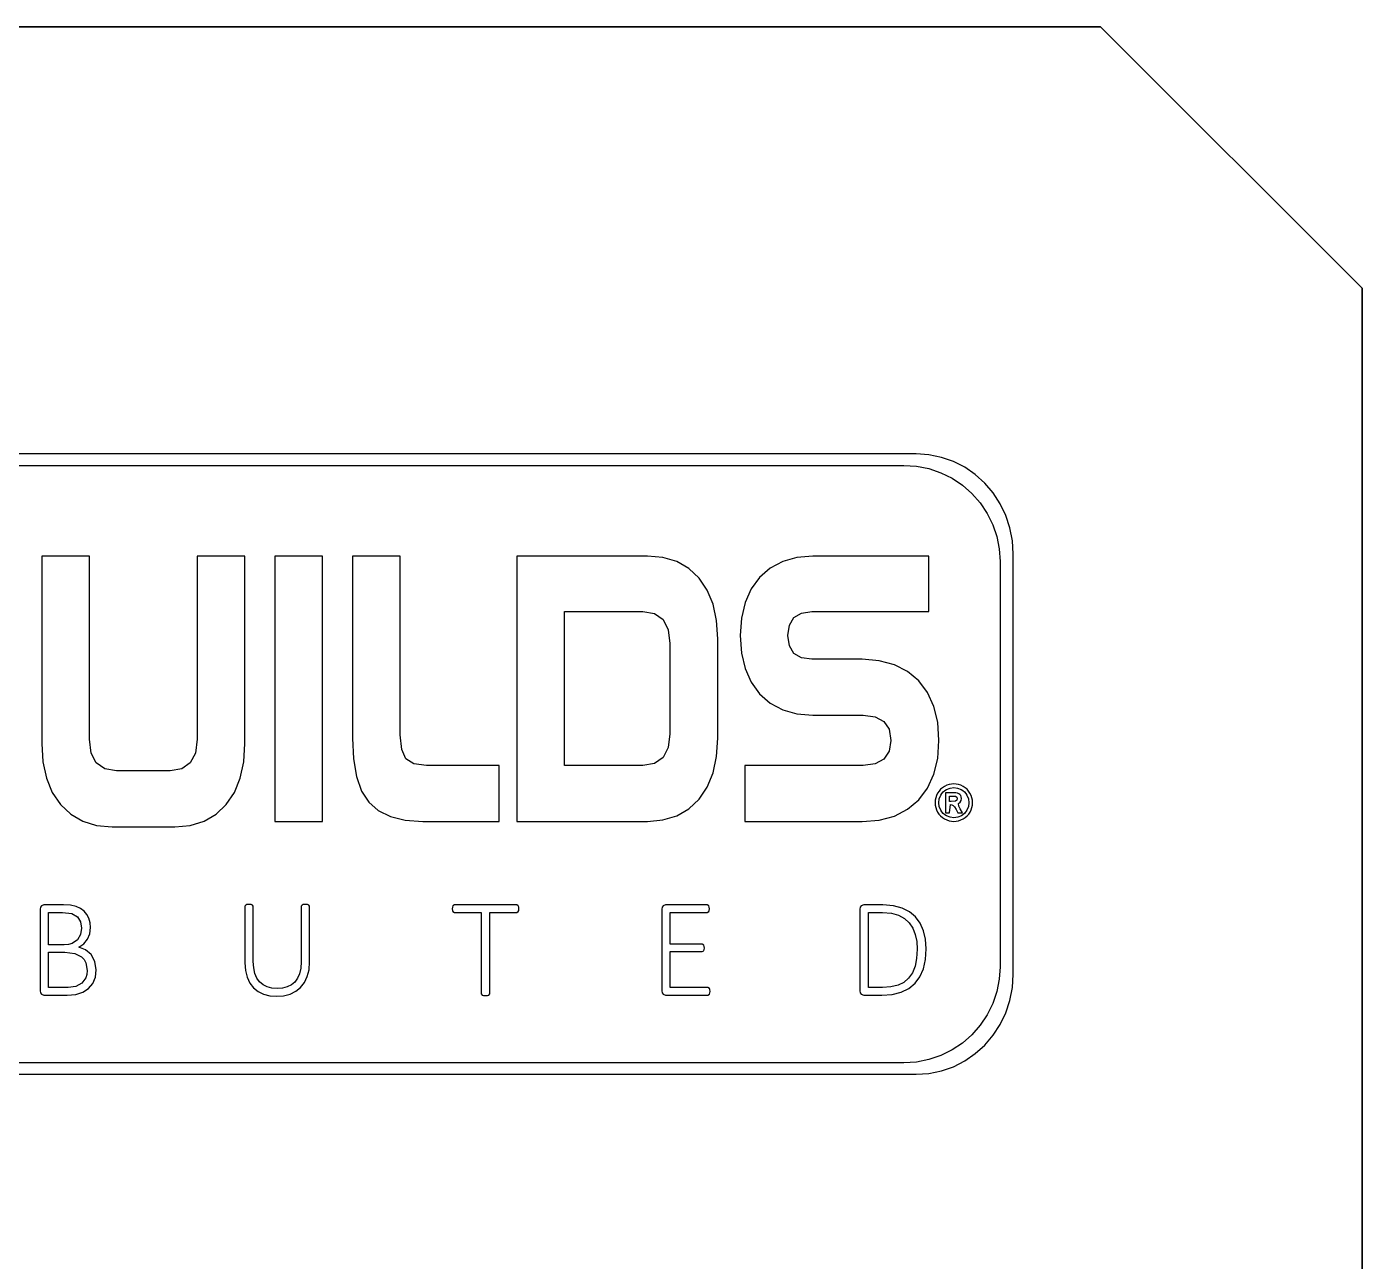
# Model space of a CAD drawing. Header units: metres. Extents: x 0 to 1120, y 0 to 254.
# Drawn here: x 836.88 to 867.5, y 225.62 to 253.94 of the extents above; entities that cross this region are included whole.
import ezdxf

# ---------------------------------------------------------------- set-up
doc = ezdxf.new("R2010")
doc.units = ezdxf.units.M

msp = doc.modelspace()

# ---------------------------------------------------------------- linework, layer by layer
at = {"layer": 'Component#3'}
for p, q in [((693.5, 253.94, 6), (861.5, 253.94, 6)), ((861.5, 253.94), (693.5, 253.94)), ((861.5, 253.94, 6), (861.5, 253.94)), ((867.5, 247.94), (861.5, 253.94)), ((861.5, 253.94, 6), (867.5, 247.94, 6)), ((867.5, 247.94, 6), (867.5, 6, 6)), ((867.5, 247.94, 6), (867.5, 247.94)), ((867.5, 6), (867.5, 247.94)), ((857.275, 244.14, 6.1), (799.436, 244.14, 6.1)), ((857.565, 244.12, 6.1), (857.275, 244.14, 6.1)), ((857.851, 244.062, 6.1), (857.565, 244.12, 6.1)), ((858.126, 243.966, 6.1), (857.851, 244.062, 6.1)), ((799.716, 243.878, 6.1), (856.994, 243.878, 6.1)), ((856.994, 243.878, 6.1), (857.282, 243.859, 6.1)), ((857.282, 243.859, 6.1), (857.565, 243.803, 6.1)), ((857.565, 243.803, 6.1), (857.837, 243.71, 6.1)), ((857.837, 243.71, 6.1), (858.096, 243.583, 6.1)), ((858.387, 243.834, 6.1), (858.126, 243.966, 6.1)), ((858.629, 243.667, 6.1), (858.387, 243.834, 6.1)), ((858.096, 243.583, 6.1), (858.336, 243.423, 6.1)), ((858.336, 243.423, 6.1), (858.552, 243.233, 6.1)), ((858.848, 243.47, 6.1), (858.629, 243.667, 6.1)), ((859.04, 243.245, 6.1), (858.848, 243.47, 6.1)), ((858.552, 243.233, 6.1), (858.742, 243.016, 6.1)), ((859.202, 242.996, 6.1), (859.04, 243.245, 6.1)), ((858.742, 243.016, 6.1), (858.903, 242.776, 6.1)), ((859.331, 242.728, 6.1), (859.202, 242.996, 6.1)), ((858.903, 242.776, 6.1), (859.03, 242.518, 6.1)), ((859.03, 242.518, 6.1), (859.123, 242.245, 6.1)), ((859.424, 242.444, 6.1), (859.331, 242.728, 6.1)), ((859.123, 242.245, 6.1), (859.179, 241.962, 6.1)), ((859.481, 242.151, 6.1), (859.424, 242.444, 6.1)), ((859.179, 241.962, 6.1), (859.198, 241.675, 6.1)), ((859.5, 241.852, 6.1), (859.481, 242.151, 6.1)), ((838.321, 241.799, 6.1), (837.227, 241.799, 6.1)), ((837.227, 241.799, 6.1), (837.227, 237.503, 6.1)), ((838.321, 237.597, 6.1), (838.321, 241.799, 6.1)), ((840.792, 241.799, 6.1), (840.792, 237.597, 6.1)), ((841.886, 241.799, 6.1), (840.792, 241.799, 6.1)), ((841.886, 237.503, 6.1), (841.886, 241.799, 6.1)), ((843.662, 241.799, 6.1), (842.568, 241.799, 6.1)), ((842.568, 241.799, 6.1), (842.568, 235.713, 6.1)), ((843.662, 235.713, 6.1), (843.662, 241.799, 6.1)), ((844.352, 241.799, 6.1), (844.352, 237.623, 6.1)), ((845.446, 241.799, 6.1), (844.352, 241.799, 6.1)), ((845.446, 237.696, 6.1), (845.446, 241.799, 6.1)), ((851.112, 241.799, 6.1), (848.115, 241.799, 6.1)), ((848.115, 241.799, 6.1), (848.115, 235.713, 6.1)), ((851.469, 241.767, 6.1), (851.112, 241.799, 6.1)), ((851.785, 241.673, 6.1), (851.469, 241.767, 6.1)), ((852.06, 241.516, 6.1), (851.785, 241.673, 6.1)), ((854.213, 241.677, 6.1), (853.929, 241.524, 6.1)), ((854.538, 241.768, 6.1), (854.213, 241.677, 6.1)), ((854.904, 241.799, 6.1), (854.538, 241.768, 6.1)), ((857.565, 241.799, 6.1), (854.904, 241.799, 6.1)), ((857.565, 240.527, 6.1), (857.565, 241.799, 6.1)), ((859.198, 241.675, 6.1), (859.198, 232.378, 6.1)), ((859.5, 232.201, 6.1), (859.5, 241.852, 6.1)), ((852.295, 241.295, 6.1), (852.06, 241.516, 6.1)), ((852.482, 241.019, 6.1), (852.295, 241.295, 6.1)), ((853.685, 241.31, 6.1), (853.49, 241.044, 6.1)), ((853.929, 241.524, 6.1), (853.685, 241.31, 6.1)), ((852.616, 240.694, 6.1), (852.482, 241.019, 6.1)), ((853.49, 241.044, 6.1), (853.351, 240.732, 6.1)), ((852.696, 240.32, 6.1), (852.616, 240.694, 6.1)), ((853.351, 240.732, 6.1), (853.267, 240.376, 6.1)), ((849.209, 240.527, 6.1), (851.008, 240.527, 6.1)), ((849.209, 236.993, 6.1), (849.209, 240.527, 6.1)), ((851.008, 240.527, 6.1), (851.275, 240.48, 6.1)), ((851.275, 240.48, 6.1), (851.47, 240.34, 6.1)), ((853.267, 240.376, 6.1), (853.239, 239.974, 6.1)), ((854.368, 240.215, 6.1), (854.472, 240.387, 6.1)), ((854.472, 240.387, 6.1), (854.644, 240.492, 6.1)), ((854.644, 240.492, 6.1), (854.882, 240.527, 6.1)), ((854.882, 240.527, 6.1), (857.565, 240.527, 6.1)), ((851.47, 240.34, 6.1), (851.589, 240.11, 6.1)), ((851.589, 240.11, 6.1), (851.629, 239.79, 6.1)), ((852.723, 239.897, 6.1), (852.696, 240.32, 6.1)), ((854.333, 239.974, 6.1), (854.368, 240.215, 6.1)), ((851.629, 239.79, 6.1), (851.629, 237.721, 6.1)), ((852.723, 237.623, 6.1), (852.723, 239.897, 6.1)), ((853.239, 239.974, 6.1), (853.267, 239.574, 6.1)), ((854.368, 239.738, 6.1), (854.333, 239.974, 6.1)), ((854.472, 239.567, 6.1), (854.368, 239.738, 6.1)), ((853.267, 239.574, 6.1), (853.351, 239.219, 6.1)), ((854.644, 239.465, 6.1), (854.472, 239.567, 6.1)), ((854.882, 239.43, 6.1), (854.644, 239.465, 6.1)), ((856.034, 239.43, 6.1), (854.882, 239.43, 6.1)), ((856.427, 239.399, 6.1), (856.034, 239.43, 6.1)), ((853.351, 239.219, 6.1), (853.49, 238.907, 6.1)), ((856.774, 239.307, 6.1), (856.427, 239.399, 6.1)), ((857.075, 239.153, 6.1), (856.774, 239.307, 6.1)), ((857.331, 238.938, 6.1), (857.075, 239.153, 6.1)), ((853.49, 238.907, 6.1), (853.685, 238.64, 6.1)), ((857.534, 238.668, 6.1), (857.331, 238.938, 6.1)), ((853.685, 238.64, 6.1), (853.929, 238.426, 6.1)), ((857.68, 238.35, 6.1), (857.534, 238.668, 6.1)), ((853.929, 238.426, 6.1), (854.213, 238.272, 6.1)), ((854.213, 238.272, 6.1), (854.538, 238.18, 6.1)), ((857.767, 237.985, 6.1), (857.68, 238.35, 6.1)), ((854.538, 238.18, 6.1), (854.904, 238.15, 6.1)), ((854.904, 238.15, 6.1), (856.06, 238.15, 6.1)), ((856.06, 238.15, 6.1), (856.335, 238.114, 6.1)), ((856.335, 238.114, 6.1), (856.534, 238.006, 6.1)), ((856.534, 238.006, 6.1), (856.655, 237.826, 6.1)), ((857.796, 237.572, 6.1), (857.767, 237.985, 6.1)), ((838.361, 237.281, 6.1), (838.321, 237.597, 6.1)), ((840.792, 237.597, 6.1), (840.752, 237.281, 6.1)), ((844.352, 237.623, 6.1), (844.375, 237.144, 6.1)), ((845.479, 237.359, 6.1), (845.446, 237.696, 6.1)), ((851.629, 237.721, 6.1), (851.589, 237.406, 6.1)), ((852.696, 237.201, 6.1), (852.723, 237.623, 6.1)), ((856.655, 237.826, 6.1), (856.695, 237.572, 6.1)), ((837.227, 237.503, 6.1), (837.254, 237.08, 6.1)), ((838.479, 237.053, 6.1), (838.361, 237.281, 6.1)), ((840.752, 237.281, 6.1), (840.634, 237.053, 6.1)), ((841.859, 237.08, 6.1), (841.886, 237.503, 6.1)), ((845.576, 237.145, 6.1), (845.479, 237.359, 6.1)), ((851.589, 237.406, 6.1), (851.472, 237.178, 6.1)), ((856.655, 237.32, 6.1), (856.534, 237.139, 6.1)), ((856.695, 237.572, 6.1), (856.655, 237.32, 6.1)), ((857.767, 237.159, 6.1), (857.796, 237.572, 6.1)), ((837.254, 237.08, 6.1), (837.335, 236.704, 6.1)), ((838.673, 236.915, 6.1), (838.479, 237.053, 6.1)), ((840.634, 237.053, 6.1), (840.44, 236.915, 6.1)), ((841.779, 236.704, 6.1), (841.859, 237.08, 6.1)), ((844.375, 237.144, 6.1), (844.445, 236.739, 6.1)), ((845.759, 237.031, 6.1), (845.576, 237.145, 6.1)), ((846.046, 236.993, 6.1), (845.759, 237.031, 6.1)), ((847.711, 236.993, 6.1), (846.046, 236.993, 6.1)), ((847.711, 235.713, 6.1), (847.711, 236.993, 6.1)), ((851.008, 236.993, 6.1), (849.209, 236.993, 6.1)), ((851.277, 237.039, 6.1), (851.008, 236.993, 6.1)), ((851.472, 237.178, 6.1), (851.277, 237.039, 6.1)), ((852.616, 236.827, 6.1), (852.696, 237.201, 6.1)), ((853.344, 236.993, 6.1), (853.344, 235.713, 6.1)), ((856.06, 236.993, 6.1), (853.344, 236.993, 6.1)), ((856.335, 237.03, 6.1), (856.06, 236.993, 6.1)), ((856.534, 237.139, 6.1), (856.335, 237.03, 6.1)), ((857.68, 236.793, 6.1), (857.767, 237.159, 6.1)), ((837.335, 236.704, 6.1), (837.469, 236.377, 6.1)), ((838.943, 236.869, 6.1), (838.673, 236.915, 6.1)), ((840.17, 236.869, 6.1), (838.943, 236.869, 6.1)), ((840.44, 236.915, 6.1), (840.17, 236.869, 6.1)), ((841.645, 236.377, 6.1), (841.779, 236.704, 6.1)), ((844.445, 236.739, 6.1), (844.561, 236.408, 6.1)), ((852.482, 236.501, 6.1), (852.616, 236.827, 6.1)), ((857.534, 236.475, 6.1), (857.68, 236.793, 6.1)), ((837.469, 236.377, 6.1), (837.657, 236.098, 6.1)), ((841.458, 236.098, 6.1), (841.645, 236.377, 6.1)), ((844.561, 236.408, 6.1), (844.724, 236.152, 6.1)), ((852.295, 236.223, 6.1), (852.482, 236.501, 6.1)), ((857.331, 236.205, 6.1), (857.534, 236.475, 6.1)), ((857.797, 236.406, 6.1), (857.765, 236.358, 6.1)), ((857.834, 236.449, 6.1), (857.797, 236.406, 6.1)), ((857.877, 236.485, 6.1), (857.834, 236.449, 6.1)), ((857.865, 236.355, 6.1), (857.895, 236.389, 6.1)), ((857.925, 236.516, 6.1), (857.877, 236.485, 6.1)), ((857.895, 236.389, 6.1), (857.929, 236.418, 6.1)), ((857.976, 236.54, 6.1), (857.925, 236.516, 6.1)), ((857.929, 236.418, 6.1), (857.967, 236.443, 6.1)), ((858.035, 236.368, 6.1), (857.943, 236.368, 6.1)), ((857.943, 236.368, 6.1), (857.943, 235.912, 6.1)), ((857.967, 236.443, 6.1), (858.05, 236.476, 6.1)), ((858.028, 236.557, 6.1), (857.976, 236.54, 6.1)), ((858.082, 236.567, 6.1), (858.028, 236.557, 6.1)), ((858.181, 236.366, 6.1), (858.035, 236.368, 6.1)), ((858.05, 236.476, 6.1), (858.137, 236.487, 6.1)), ((858.136, 236.571, 6.1), (858.082, 236.567, 6.1)), ((858.191, 236.567, 6.1), (858.136, 236.571, 6.1)), ((858.137, 236.487, 6.1), (858.224, 236.476, 6.1)), ((858.222, 236.36, 6.1), (858.181, 236.366, 6.1)), ((858.245, 236.557, 6.1), (858.191, 236.567, 6.1)), ((858.224, 236.476, 6.1), (858.307, 236.443, 6.1)), ((858.297, 236.54, 6.1), (858.245, 236.557, 6.1)), ((858.348, 236.516, 6.1), (858.297, 236.54, 6.1)), ((858.307, 236.443, 6.1), (858.346, 236.418, 6.1)), ((858.346, 236.418, 6.1), (858.38, 236.389, 6.1)), ((858.396, 236.485, 6.1), (858.348, 236.516, 6.1)), ((858.38, 236.389, 6.1), (858.41, 236.355, 6.1)), ((858.439, 236.449, 6.1), (858.396, 236.485, 6.1)), ((858.476, 236.406, 6.1), (858.439, 236.449, 6.1)), ((858.507, 236.358, 6.1), (858.476, 236.406, 6.1)), ((837.657, 236.098, 6.1), (837.892, 235.875, 6.1)), ((841.223, 235.875, 6.1), (841.458, 236.098, 6.1)), ((844.724, 236.152, 6.1), (844.941, 235.96, 6.1)), ((852.06, 236, 6.1), (852.295, 236.223, 6.1)), ((857.075, 235.99, 6.1), (857.331, 236.205, 6.1)), ((857.711, 236.198, 6.1), (857.707, 236.142, 6.1)), ((857.707, 236.142, 6.1), (857.711, 236.087, 6.1)), ((857.722, 236.252, 6.1), (857.711, 236.198, 6.1)), ((857.711, 236.087, 6.1), (857.722, 236.032, 6.1)), ((857.74, 236.305, 6.1), (857.722, 236.252, 6.1)), ((857.765, 236.358, 6.1), (857.74, 236.305, 6.1)), ((857.793, 236.142, 6.1), (857.804, 236.231, 6.1)), ((857.804, 236.054, 6.1), (857.793, 236.142, 6.1)), ((857.804, 236.231, 6.1), (857.839, 236.316, 6.1)), ((857.839, 236.316, 6.1), (857.865, 236.355, 6.1)), ((858.035, 236.171, 6.1), (858.035, 236.295, 6.1)), ((858.035, 236.295, 6.1), (858.073, 236.295, 6.1)), ((858.073, 236.171, 6.1), (858.035, 236.171, 6.1)), ((858.035, 235.912, 6.1), (858.059, 236.099, 6.1)), ((858.059, 236.099, 6.1), (858.094, 236.095, 6.1)), ((858.073, 236.295, 6.1), (858.172, 236.289, 6.1)), ((858.172, 236.177, 6.1), (858.073, 236.171, 6.1)), ((858.094, 236.095, 6.1), (858.123, 236.08, 6.1)), ((858.123, 236.08, 6.1), (858.152, 236.047, 6.1)), ((858.172, 236.289, 6.1), (858.203, 236.268, 6.1)), ((858.203, 236.199, 6.1), (858.172, 236.177, 6.1)), ((858.203, 236.268, 6.1), (858.214, 236.234, 6.1)), ((858.214, 236.234, 6.1), (858.203, 236.199, 6.1)), ((858.252, 236.348, 6.1), (858.222, 236.36, 6.1)), ((858.241, 236.127, 6.1), (858.28, 236.155, 6.1)), ((858.252, 236.06, 6.1), (858.241, 236.127, 6.1)), ((858.275, 236.33, 6.1), (858.252, 236.348, 6.1)), ((858.285, 236.004, 6.1), (858.252, 236.06, 6.1)), ((858.295, 236.305, 6.1), (858.275, 236.33, 6.1)), ((858.28, 236.155, 6.1), (858.304, 236.194, 6.1)), ((858.307, 236.274, 6.1), (858.295, 236.305, 6.1)), ((858.304, 236.194, 6.1), (858.312, 236.239, 6.1)), ((858.312, 236.239, 6.1), (858.307, 236.274, 6.1)), ((858.41, 236.355, 6.1), (858.435, 236.316, 6.1)), ((858.435, 236.316, 6.1), (858.47, 236.231, 6.1)), ((858.47, 236.231, 6.1), (858.482, 236.142, 6.1)), ((858.482, 236.142, 6.1), (858.471, 236.054, 6.1)), ((858.533, 236.305, 6.1), (858.507, 236.358, 6.1)), ((858.551, 236.252, 6.1), (858.533, 236.305, 6.1)), ((858.562, 236.198, 6.1), (858.551, 236.252, 6.1)), ((858.551, 236.032, 6.1), (858.562, 236.087, 6.1)), ((858.565, 236.142, 6.1), (858.562, 236.198, 6.1)), ((858.562, 236.087, 6.1), (858.565, 236.142, 6.1)), ((837.892, 235.875, 6.1), (838.168, 235.716, 6.1)), ((840.948, 235.716, 6.1), (841.223, 235.875, 6.1)), ((844.941, 235.96, 6.1), (845.221, 235.823, 6.1)), ((845.221, 235.823, 6.1), (845.562, 235.74, 6.1)), ((851.469, 235.745, 6.1), (851.785, 235.84, 6.1)), ((851.785, 235.84, 6.1), (852.06, 236, 6.1)), ((856.427, 235.744, 6.1), (856.774, 235.836, 6.1)), ((856.774, 235.836, 6.1), (857.075, 235.99, 6.1)), ((857.722, 236.032, 6.1), (857.739, 235.98, 6.1)), ((857.739, 235.98, 6.1), (857.764, 235.928, 6.1)), ((857.764, 235.928, 6.1), (857.796, 235.88, 6.1)), ((857.796, 235.88, 6.1), (857.832, 235.838, 6.1)), ((857.838, 235.97, 6.1), (857.804, 236.054, 6.1)), ((857.832, 235.838, 6.1), (857.875, 235.801, 6.1)), ((857.863, 235.931, 6.1), (857.838, 235.97, 6.1)), ((857.893, 235.897, 6.1), (857.863, 235.931, 6.1)), ((857.875, 235.801, 6.1), (857.923, 235.77, 6.1)), ((857.927, 235.867, 6.1), (857.893, 235.897, 6.1)), ((857.923, 235.77, 6.1), (857.974, 235.745, 6.1)), ((857.966, 235.842, 6.1), (857.927, 235.867, 6.1)), ((857.943, 235.912, 6.1), (858.035, 235.912, 6.1)), ((858.049, 235.808, 6.1), (857.966, 235.842, 6.1)), ((858.137, 235.796, 6.1), (858.049, 235.808, 6.1)), ((858.225, 235.808, 6.1), (858.137, 235.796, 6.1)), ((858.152, 236.047, 6.1), (858.187, 235.986, 6.1)), ((858.187, 235.986, 6.1), (858.225, 235.912, 6.1)), ((858.225, 235.912, 6.1), (858.339, 235.912, 6.1)), ((858.309, 235.842, 6.1), (858.225, 235.808, 6.1)), ((858.339, 235.912, 6.1), (858.285, 236.004, 6.1)), ((858.299, 235.745, 6.1), (858.35, 235.77, 6.1)), ((858.381, 235.897, 6.1), (858.309, 235.842, 6.1)), ((858.35, 235.77, 6.1), (858.398, 235.801, 6.1)), ((858.436, 235.97, 6.1), (858.381, 235.897, 6.1)), ((858.398, 235.801, 6.1), (858.441, 235.838, 6.1)), ((858.471, 236.054, 6.1), (858.436, 235.97, 6.1)), ((858.441, 235.838, 6.1), (858.477, 235.88, 6.1)), ((858.477, 235.88, 6.1), (858.509, 235.928, 6.1)), ((858.509, 235.928, 6.1), (858.533, 235.98, 6.1)), ((858.533, 235.98, 6.1), (858.551, 236.032, 6.1)), ((838.168, 235.716, 6.1), (838.484, 235.621, 6.1)), ((838.484, 235.621, 6.1), (838.842, 235.589, 6.1)), ((838.842, 235.589, 6.1), (840.275, 235.589, 6.1)), ((840.275, 235.589, 6.1), (840.632, 235.621, 6.1)), ((840.632, 235.621, 6.1), (840.948, 235.716, 6.1)), ((842.568, 235.713, 6.1), (843.662, 235.713, 6.1)), ((845.562, 235.74, 6.1), (845.966, 235.713, 6.1)), ((845.966, 235.713, 6.1), (847.711, 235.713, 6.1)), ((848.115, 235.713, 6.1), (851.112, 235.713, 6.1)), ((851.112, 235.713, 6.1), (851.469, 235.745, 6.1)), ((853.344, 235.713, 6.1), (856.034, 235.713, 6.1)), ((856.034, 235.713, 6.1), (856.427, 235.744, 6.1)), ((857.974, 235.745, 6.1), (858.027, 235.727, 6.1)), ((858.027, 235.727, 6.1), (858.081, 235.716, 6.1)), ((858.081, 235.716, 6.1), (858.136, 235.713, 6.1)), ((858.136, 235.713, 6.1), (858.192, 235.716, 6.1)), ((858.192, 235.716, 6.1), (858.246, 235.727, 6.1)), ((858.246, 235.727, 6.1), (858.299, 235.745, 6.1)), ((837.197, 233.745, 6.1), (837.189, 233.696, 6.1)), ((837.189, 233.696, 6.1), (837.189, 231.829, 6.1)), ((837.22, 233.775, 6.1), (837.197, 233.745, 6.1)), ((837.279, 233.797, 6.1), (837.22, 233.775, 6.1)), ((837.723, 233.797, 6.1), (837.279, 233.797, 6.1)), ((837.384, 233.623, 6.1), (837.707, 233.623, 6.1)), ((837.384, 232.881, 6.1), (837.384, 233.623, 6.1)), ((837.707, 233.623, 6.1), (837.917, 233.597, 6.1)), ((837.887, 233.788, 6.1), (837.723, 233.797, 6.1)), ((838.016, 233.76, 6.1), (837.887, 233.788, 6.1)), ((838.118, 233.716, 6.1), (838.016, 233.76, 6.1)), ((838.2, 233.656, 6.1), (838.118, 233.716, 6.1)), ((838.264, 233.58, 6.1), (838.2, 233.656, 6.1)), ((841.903, 233.795, 6.1), (841.881, 233.765, 6.1)), ((841.881, 233.765, 6.1), (841.881, 232.467, 6.1)), ((841.933, 233.803, 6.1), (841.903, 233.795, 6.1)), ((841.979, 233.807, 6.1), (841.933, 233.803, 6.1)), ((842.025, 233.803, 6.1), (841.979, 233.807, 6.1)), ((842.056, 233.795, 6.1), (842.025, 233.803, 6.1)), ((842.077, 233.765, 6.1), (842.056, 233.795, 6.1)), ((842.077, 232.499, 6.1), (842.077, 233.765, 6.1)), ((843.194, 233.795, 6.1), (843.173, 233.765, 6.1)), ((843.173, 233.765, 6.1), (843.173, 232.488, 6.1)), ((843.224, 233.803, 6.1), (843.194, 233.795, 6.1)), ((843.271, 233.807, 6.1), (843.224, 233.803, 6.1)), ((843.317, 233.803, 6.1), (843.271, 233.807, 6.1)), ((843.347, 233.795, 6.1), (843.317, 233.803, 6.1)), ((843.368, 233.765, 6.1), (843.347, 233.795, 6.1)), ((843.368, 232.489, 6.1), (843.368, 233.765, 6.1)), ((846.641, 233.747, 6.1), (846.638, 233.708, 6.1)), ((846.638, 233.708, 6.1), (846.641, 233.671, 6.1)), ((846.65, 233.775, 6.1), (846.641, 233.747, 6.1)), ((846.641, 233.671, 6.1), (846.65, 233.644, 6.1)), ((846.687, 233.797, 6.1), (846.65, 233.775, 6.1)), ((846.65, 233.644, 6.1), (846.687, 233.623, 6.1)), ((848.116, 233.797, 6.1), (846.687, 233.797, 6.1)), ((846.687, 233.623, 6.1), (847.304, 233.623, 6.1)), ((847.304, 233.623, 6.1), (847.304, 231.76, 6.1)), ((847.499, 233.623, 6.1), (848.116, 233.623, 6.1)), ((847.499, 231.76, 6.1), (847.499, 233.623, 6.1)), ((848.153, 233.775, 6.1), (848.116, 233.797, 6.1)), ((848.116, 233.623, 6.1), (848.153, 233.644, 6.1)), ((848.163, 233.747, 6.1), (848.153, 233.775, 6.1)), ((848.153, 233.644, 6.1), (848.163, 233.671, 6.1)), ((848.166, 233.708, 6.1), (848.163, 233.747, 6.1)), ((848.163, 233.671, 6.1), (848.166, 233.708, 6.1)), ((851.448, 233.745, 6.1), (851.44, 233.696, 6.1)), ((851.44, 233.696, 6.1), (851.44, 231.829, 6.1)), ((851.471, 233.775, 6.1), (851.448, 233.745, 6.1)), ((851.53, 233.797, 6.1), (851.471, 233.775, 6.1)), ((852.484, 233.797, 6.1), (851.53, 233.797, 6.1)), ((851.635, 232.895, 6.1), (851.635, 233.623, 6.1)), ((851.635, 233.623, 6.1), (852.484, 233.623, 6.1)), ((852.521, 233.775, 6.1), (852.484, 233.797, 6.1)), ((852.484, 233.623, 6.1), (852.521, 233.644, 6.1)), ((852.53, 233.747, 6.1), (852.521, 233.775, 6.1)), ((852.521, 233.644, 6.1), (852.53, 233.671, 6.1)), ((852.534, 233.708, 6.1), (852.53, 233.747, 6.1)), ((852.53, 233.671, 6.1), (852.534, 233.708, 6.1)), ((855.993, 233.745, 6.1), (855.985, 233.696, 6.1)), ((855.985, 233.696, 6.1), (855.985, 231.829, 6.1)), ((856.016, 233.775, 6.1), (855.993, 233.745, 6.1)), ((856.075, 233.797, 6.1), (856.016, 233.775, 6.1)), ((856.51, 233.797, 6.1), (856.075, 233.797, 6.1)), ((856.18, 231.903, 6.1), (856.18, 233.623, 6.1)), ((856.18, 233.623, 6.1), (856.499, 233.623, 6.1)), ((856.499, 233.623, 6.1), (856.704, 233.607, 6.1)), ((856.753, 233.779, 6.1), (856.51, 233.797, 6.1)), ((856.704, 233.607, 6.1), (856.869, 233.56, 6.1)), ((856.955, 233.725, 6.1), (856.753, 233.779, 6.1)), ((857.122, 233.638, 6.1), (856.955, 233.725, 6.1)), ((857.259, 233.521, 6.1), (857.122, 233.638, 6.1)), ((837.917, 233.597, 6.1), (838.044, 233.524, 6.1)), ((838.044, 233.524, 6.1), (838.115, 233.411, 6.1)), ((838.115, 233.411, 6.1), (838.137, 233.263, 6.1)), ((838.309, 233.491, 6.1), (838.264, 233.58, 6.1)), ((838.336, 233.389, 6.1), (838.309, 233.491, 6.1)), ((838.345, 233.276, 6.1), (838.336, 233.389, 6.1)), ((856.869, 233.56, 6.1), (857.002, 233.484, 6.1)), ((857.002, 233.484, 6.1), (857.11, 233.385, 6.1)), ((857.11, 233.385, 6.1), (857.193, 233.262, 6.1)), ((857.366, 233.376, 6.1), (857.259, 233.521, 6.1)), ((857.443, 233.205, 6.1), (857.366, 233.376, 6.1)), ((838.046, 232.996, 6.1), (837.928, 232.912, 6.1)), ((838.115, 233.118, 6.1), (838.046, 232.996, 6.1)), ((838.137, 233.263, 6.1), (838.115, 233.118, 6.1)), ((838.194, 232.907, 6.1), (838.278, 233.011, 6.1)), ((838.278, 233.011, 6.1), (838.328, 233.135, 6.1)), ((838.328, 233.135, 6.1), (838.345, 233.276, 6.1)), ((857.193, 233.262, 6.1), (857.251, 233.118, 6.1)), ((857.251, 233.118, 6.1), (857.285, 232.958, 6.1)), ((857.49, 233.01, 6.1), (857.443, 233.205, 6.1)), ((857.506, 232.793, 6.1), (857.49, 233.01, 6.1)), ((837.739, 232.881, 6.1), (837.384, 232.881, 6.1)), ((837.384, 232.71, 6.1), (837.757, 232.71, 6.1)), ((837.384, 231.903, 6.1), (837.384, 232.71, 6.1)), ((837.845, 232.889, 6.1), (837.739, 232.881, 6.1)), ((837.757, 232.71, 6.1), (837.987, 232.683, 6.1)), ((837.928, 232.912, 6.1), (837.845, 232.889, 6.1)), ((838.075, 232.828, 6.1), (838.194, 232.907, 6.1)), ((838.231, 232.768, 6.1), (838.075, 232.828, 6.1)), ((838.36, 232.657, 6.1), (838.231, 232.768, 6.1)), ((852.367, 232.895, 6.1), (851.635, 232.895, 6.1)), ((851.635, 232.728, 6.1), (852.367, 232.728, 6.1)), ((851.635, 231.903, 6.1), (851.635, 232.728, 6.1)), ((852.406, 232.874, 6.1), (852.367, 232.895, 6.1)), ((852.367, 232.728, 6.1), (852.406, 232.747, 6.1)), ((852.415, 232.847, 6.1), (852.406, 232.874, 6.1)), ((852.406, 232.747, 6.1), (852.415, 232.772, 6.1)), ((852.419, 232.808, 6.1), (852.415, 232.847, 6.1)), ((852.415, 232.772, 6.1), (852.419, 232.808, 6.1)), ((857.296, 232.784, 6.1), (857.284, 232.571, 6.1)), ((857.285, 232.958, 6.1), (857.296, 232.784, 6.1)), ((857.489, 232.548, 6.1), (857.506, 232.793, 6.1)), ((837.987, 232.683, 6.1), (838.143, 232.603, 6.1)), ((838.143, 232.603, 6.1), (838.198, 232.544, 6.1)), ((838.198, 232.544, 6.1), (838.239, 232.472, 6.1)), ((838.239, 232.472, 6.1), (838.271, 232.291, 6.1)), ((838.447, 232.501, 6.1), (838.36, 232.657, 6.1)), ((838.479, 232.307, 6.1), (838.447, 232.501, 6.1)), ((841.881, 232.467, 6.1), (841.895, 232.291, 6.1)), ((842.086, 232.354, 6.1), (842.077, 232.499, 6.1)), ((843.173, 232.488, 6.1), (843.164, 232.344, 6.1)), ((843.355, 232.311, 6.1), (843.368, 232.489, 6.1)), ((857.247, 232.39, 6.1), (857.187, 232.238, 6.1)), ((857.284, 232.571, 6.1), (857.247, 232.39, 6.1)), ((857.44, 232.334, 6.1), (857.489, 232.548, 6.1)), ((838.237, 232.123, 6.1), (838.144, 232.001, 6.1)), ((838.263, 232.201, 6.1), (838.237, 232.123, 6.1)), ((838.271, 232.291, 6.1), (838.263, 232.201, 6.1)), ((838.396, 231.995, 6.1), (838.458, 232.138, 6.1)), ((838.458, 232.138, 6.1), (838.479, 232.307, 6.1)), ((841.895, 232.291, 6.1), (841.935, 232.137, 6.1)), ((841.935, 232.137, 6.1), (841.999, 232.005, 6.1)), ((842.114, 232.227, 6.1), (842.086, 232.354, 6.1)), ((842.16, 232.12, 6.1), (842.114, 232.227, 6.1)), ((842.223, 232.033, 6.1), (842.16, 232.12, 6.1)), ((843.09, 232.115, 6.1), (843.028, 232.029, 6.1)), ((843.136, 232.22, 6.1), (843.09, 232.115, 6.1)), ((843.164, 232.344, 6.1), (843.136, 232.22, 6.1)), ((843.25, 232.018, 6.1), (843.315, 232.154, 6.1)), ((843.315, 232.154, 6.1), (843.355, 232.311, 6.1)), ((857.101, 232.115, 6.1), (856.991, 232.021, 6.1)), ((857.187, 232.238, 6.1), (857.101, 232.115, 6.1)), ((857.247, 232, 6.1), (857.359, 232.151, 6.1)), ((857.359, 232.151, 6.1), (857.44, 232.334, 6.1)), ((859.179, 232.091, 6.1), (859.123, 231.808, 6.1)), ((859.198, 232.378, 6.1), (859.179, 232.091, 6.1)), ((859.481, 231.902, 6.1), (859.5, 232.201, 6.1)), ((837.189, 231.829, 6.1), (837.197, 231.781, 6.1)), ((837.197, 231.781, 6.1), (837.22, 231.75, 6.1)), ((837.835, 231.903, 6.1), (837.384, 231.903, 6.1)), ((838.01, 231.928, 6.1), (837.835, 231.903, 6.1)), ((838.144, 232.001, 6.1), (838.01, 231.928, 6.1)), ((838.011, 231.746, 6.1), (838.168, 231.798, 6.1)), ((838.168, 231.798, 6.1), (838.299, 231.882, 6.1)), ((838.299, 231.882, 6.1), (838.396, 231.995, 6.1)), ((841.999, 232.005, 6.1), (842.085, 231.897, 6.1)), ((842.085, 231.897, 6.1), (842.191, 231.812, 6.1)), ((842.191, 231.812, 6.1), (842.315, 231.751, 6.1)), ((842.301, 231.965, 6.1), (842.223, 232.033, 6.1)), ((842.395, 231.916, 6.1), (842.301, 231.965, 6.1)), ((842.504, 231.887, 6.1), (842.395, 231.916, 6.1)), ((842.625, 231.877, 6.1), (842.504, 231.887, 6.1)), ((842.747, 231.887, 6.1), (842.625, 231.877, 6.1)), ((842.856, 231.915, 6.1), (842.747, 231.887, 6.1)), ((842.95, 231.962, 6.1), (842.856, 231.915, 6.1)), ((842.922, 231.753, 6.1), (843.052, 231.817, 6.1)), ((843.028, 232.029, 6.1), (842.95, 231.962, 6.1)), ((843.052, 231.817, 6.1), (843.162, 231.906, 6.1)), ((843.162, 231.906, 6.1), (843.25, 232.018, 6.1)), ((851.44, 231.829, 6.1), (851.448, 231.781, 6.1)), ((851.448, 231.781, 6.1), (851.471, 231.75, 6.1)), ((852.498, 231.903, 6.1), (851.635, 231.903, 6.1)), ((852.536, 231.881, 6.1), (852.498, 231.903, 6.1)), ((852.546, 231.854, 6.1), (852.536, 231.881, 6.1)), ((852.536, 231.751, 6.1), (852.546, 231.778, 6.1)), ((852.55, 231.815, 6.1), (852.546, 231.854, 6.1)), ((852.546, 231.778, 6.1), (852.55, 231.815, 6.1)), ((855.985, 231.829, 6.1), (855.993, 231.781, 6.1)), ((855.993, 231.781, 6.1), (856.016, 231.75, 6.1)), ((856.5, 231.903, 6.1), (856.18, 231.903, 6.1)), ((856.695, 231.916, 6.1), (856.5, 231.903, 6.1)), ((856.857, 231.955, 6.1), (856.695, 231.916, 6.1)), ((856.725, 231.746, 6.1), (856.931, 231.797, 6.1)), ((856.991, 232.021, 6.1), (856.857, 231.955, 6.1)), ((856.931, 231.797, 6.1), (857.104, 231.882, 6.1)), ((857.104, 231.882, 6.1), (857.247, 232, 6.1)), ((859.123, 231.808, 6.1), (859.03, 231.535, 6.1)), ((859.424, 231.608, 6.1), (859.481, 231.902, 6.1)), ((837.22, 231.75, 6.1), (837.279, 231.729, 6.1)), ((837.279, 231.729, 6.1), (837.814, 231.729, 6.1)), ((837.814, 231.729, 6.1), (838.011, 231.746, 6.1)), ((842.315, 231.751, 6.1), (842.455, 231.714, 6.1)), ((842.455, 231.714, 6.1), (842.607, 231.701, 6.1)), ((842.607, 231.701, 6.1), (842.773, 231.714, 6.1)), ((842.773, 231.714, 6.1), (842.922, 231.753, 6.1)), ((847.304, 231.76, 6.1), (847.325, 231.73, 6.1)), ((847.325, 231.73, 6.1), (847.355, 231.722, 6.1)), ((847.355, 231.722, 6.1), (847.402, 231.719, 6.1)), ((847.402, 231.719, 6.1), (847.448, 231.722, 6.1)), ((847.448, 231.722, 6.1), (847.479, 231.73, 6.1)), ((847.479, 231.73, 6.1), (847.499, 231.76, 6.1)), ((851.471, 231.75, 6.1), (851.53, 231.729, 6.1)), ((851.53, 231.729, 6.1), (852.498, 231.729, 6.1)), ((852.498, 231.729, 6.1), (852.536, 231.751, 6.1)), ((856.016, 231.75, 6.1), (856.075, 231.729, 6.1)), ((856.075, 231.729, 6.1), (856.483, 231.729, 6.1)), ((856.483, 231.729, 6.1), (856.725, 231.746, 6.1)), ((859.03, 231.535, 6.1), (858.903, 231.276, 6.1)), ((859.331, 231.325, 6.1), (859.424, 231.608, 6.1)), ((858.903, 231.276, 6.1), (858.742, 231.037, 6.1)), ((859.202, 231.057, 6.1), (859.331, 231.325, 6.1)), ((858.742, 231.037, 6.1), (858.552, 230.82, 6.1)), ((859.04, 230.808, 6.1), (859.202, 231.057, 6.1)), ((858.336, 230.63, 6.1), (858.096, 230.47, 6.1)), ((858.552, 230.82, 6.1), (858.336, 230.63, 6.1)), ((858.629, 230.386, 6.1), (858.848, 230.583, 6.1)), ((858.848, 230.583, 6.1), (859.04, 230.808, 6.1)), ((857.565, 230.25, 6.1), (857.282, 230.194, 6.1)), ((857.837, 230.342, 6.1), (857.565, 230.25, 6.1)), ((858.096, 230.47, 6.1), (857.837, 230.342, 6.1)), ((858.387, 230.219, 6.1), (858.629, 230.386, 6.1)), ((856.994, 230.175, 6.1), (799.716, 230.175, 6.1)), ((857.282, 230.194, 6.1), (856.994, 230.175, 6.1)), ((857.275, 229.913, 6.1), (857.565, 229.932, 6.1)), ((857.565, 229.932, 6.1), (857.851, 229.991, 6.1)), ((857.851, 229.991, 6.1), (858.126, 230.087, 6.1)), ((858.126, 230.087, 6.1), (858.387, 230.219, 6.1)), ((799.436, 229.913, 6.1), (857.275, 229.913, 6.1))]:
    msp.add_line(p, q, dxfattribs=at)

doc.saveas('drawing.dxf')
